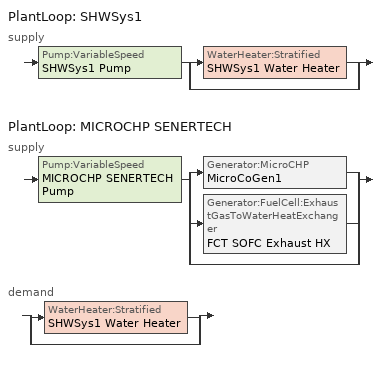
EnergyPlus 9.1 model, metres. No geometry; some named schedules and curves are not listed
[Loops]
PlantLoop 'SHWSys1'
 supply: Pump:VariableSpeed 'SHWSys1 Pump' > split
  | WaterHeater:Stratified 'SHWSys1 Water Heater'
  | bypass
PlantLoop 'MICROCHP SENERTECH'
 supply: Pump:VariableSpeed 'MICROCHP SENERTECH Pump' > split
  | Generator:MicroCHP 'MicroCoGen1'
  | Generator:FuelCell:ExhaustGasToWaterHeatExchanger 'FCT SOFC Exhaust HX'
  | bypass
 demand: split
  | WaterHeater:Stratified 'SHWSys1 Water Heater'
  | bypass
[Building]
-LargeOffice-ASHRAE 169-2006-2A created: 2019-06-18 16:12:49 -0700: North Axis {deg}=0; Terrain=City; Loads Convergence Tolerance Value=0.04; Temperature Convergence Tolerance Value {deltaC}=0.2; Solar Distribution=FullInteriorAndExterior; Maximum Number of Warmup Days=25; Minimum Number of Warmup Days=6
[Site:Location]
Houston Bush Intercontinental_TX_USA: Latitude {deg}=30; Longitude {deg}=-95.37; Time Zone {hr}=-6; Elevation {m}=29
[Site:GroundTemperature:BuildingSurface]
19.527, 19.502, 19.536, 19.598, 20.002, 21.64, 22.225, 22.375, 21.449, 20.121, 19.802, 19.633
[Site:WaterMainsTemperature]
Calculation Method=Correlation; Annual Average Outdoor Air Temperature {C}=20.3167; Maximum Difference In Monthly Average Outdoor Air Temperatures {deltaC}=17.8
[SizingPeriod:DesignDay] Day of Month=21; Dry-Bulb Temperature Range Modifier Type=DefaultMultipliers; Humidity Condition Type=Wetbulb; Barometric Pressure {Pa}=100977; Rain Indicator=No; Snow Indicator=No; Daylight Saving Time Indicator=No
Name | Month | Day Type | Maximum Dry-Bulb Temperature {C} | Daily Dry-Bulb Temperature Range {deltaC} | Wetbulb or DewPoint at Maximum Dry-Bulb {C} | Wind Speed {m/s} | Wind Direction {deg} | Solar Model Indicator | ASHRAE Clear Sky Optical Depth for Beam Irradiance (taub) | ASHRAE Clear Sky Optical Depth for Diffuse Irradiance (taud) | Sky Clearness
Houston Bush Intercontinental Ann Clg .4% Condns DB=>MWB | 7 | SummerDesignDay | 36 | 10.1 | 24.8 | 3.5 | 170 | ASHRAETau | 0.499 | 1.97
Houston Bush Intercontinental Ann Htg 99.6% Condns DB | 1 | WinterDesignDay | -1.6 | 0 | -1.6 | 2.8 | 0 | ASHRAEClearSky |  |  | 0
[LoadProfile:Plant] Peak Flow Rate {m3/s}=0.3; Flow Rate Fraction Schedule=HVACTemplate-Always 1
Name | Load Schedule Name (From CSV)
District Heating Load Profile | Heating Load Profile Schedule
District Cooling Load Profile | Cooling Load Profile Schedule
[PlantLoop] Fluid Type=WATER; Minimum Loop Temperature {C}=10; Minimum Loop Flow Rate {m3/s}=0; Plant Loop Volume {m3}=AUTOSIZE; Load Distribution Scheme=OPTIMAL
Name | Plant Equipment Operation Scheme | Maximum Loop Temperature {C} | Maximum Loop Flow Rate {m3/s}
SHWSys1 | SHWSys1 Loop Operation Scheme List | 85 | AUTOSIZE
MICROCHP SENERTECH | MICROCHP SENERTECH Loop Operation Scheme List | 98 | 0.001
[Sizing:Plant] Loop Type=HEATING
Name | Design Loop Exit Temperature {C} | Loop Design Temperature Difference {deltaC}
SHWSys1 | 60 | 5
MICROCHP SENERTECH | 70 | 10
[SetpointManager:Scheduled] Control Variable=Temperature
Name | Schedule | Setpoint Node or NodeList
SHWSys1 Loop Setpoint Manager | SHWSys1-Loop-Temp-Schedule | SHWSys1 Supply Outlet Node
MICROCHP SENERTECH Loop Setpoint Manager | MICROCHP SENERTECH Loop Setpoint Sched | MICROCHP SENERTECH Supply Outlet Node
[PlantEquipmentOperationSchemes]
Name | Control Scheme 1 | Control Scheme 1 Schedule
SHWSys1 Loop Operation Scheme List | SHWSys1 Operation Scheme | PlantOnSched
MICROCHP SENERTECH Loop Operation Scheme List | MICROCHP SENERTECH Operation Scheme | ALWAYS_ON
[PlantEquipmentOperation:HeatingLoad] Load Range 1 Lower Limit {W}=0
Name | Load Range 1 Upper Limit {W} | Range 1 Equipment List
SHWSys1 Operation Scheme | 1000000000000000 | SHWSys1 Equipment List
MICROCHP SENERTECH Operation Scheme | 1000000 | MICROCHP SENERTECH Equipment List
[PlantEquipmentList]
SHWSys1 Equipment List: SHWSys1 Water Heater
MICROCHP SENERTECH Equipment List: MicroCoGen1
[Pump:VariableSpeed] Fraction of Motor Inefficiencies to Fluid Stream=0; Coefficient 1 of the Part Load Performance Curve=0; Coefficient 2 of the Part Load Performance Curve=1; Coefficient 3 of the Part Load Performance Curve=0; Coefficient 4 of the Part Load Performance Curve=0; Design Minimum Flow Rate {m3/s}=0; Pump Control Type=INTERMITTENT
Name | Design Maximum Flow Rate {m3/s} | Design Pump Head {Pa} | Design Power Consumption {W} | Motor Efficiency
SHWSys1 Pump | AUTOSIZE | 1 | AUTOSIZE | 1
MICROCHP SENERTECH Pump | 0.0008 | 20000 | 140 | 0.87
[WaterHeater:Stratified]
SHWSys1 Water Heater: Tank Volume {m3}=1.5; Tank Height {m}=0.9697; Tank Shape=VerticalCylinder; Maximum Temperature Limit {C}=98; Heater Priority Control=MasterSlave; Heater 1 Setpoint Temperature Schedule=SHWSys1 Water Heater Setpoint Temperature Schedule; Heater 1 Deadband Temperature Difference {deltaC}=10; Heater 1 Capacity {W}=4500; Heater 1 Height {m}=0.8728; Heater 2 Setpoint Temperature Schedule=SHWSys1 Water Heater Setpoint Temperature Schedule; Heater 2 Deadband Temperature Difference {deltaC}=5; Heater 2 Capacity {W}=0; Heater 2 Height {m}=0; Heater Fuel Type=NATURALGAS; Heater Thermal Efficiency=0.8; Off Cycle Parasitic Fuel Consumption Rate {W}=0; Off Cycle Parasitic Fuel Type=NATURALGAS; Off Cycle Parasitic Heat Fraction to Tank=0.8; Off Cycle Parasitic Height {m}=0.5; On Cycle Parasitic Fuel Type=NATURALGAS; On Cycle Parasitic Height {m}=0.5; Ambient Temperature Indicator=SCHEDULE; Ambient Temperature Schedule=SHWSys1 Water Heater Ambient Temperature Schedule; Uniform Skin Loss Coefficient per Unit Area to Ambient Temperature {W/m2-K}=0.6; Skin Loss Fraction to Zone=1; Off Cycle Flue Loss Coefficient to Ambient Temperature {W/K}=6; Use Side Effectiveness=1; Use Side Inlet Height {m}=0.0485; Use Side Outlet Height {m}=0.9212; Source Side Effectiveness=1; Source Side Inlet Height {m}=0.9212; Source Side Outlet Height {m}=0.0485; Inlet Mode=FIXED; Use Side Design Flow Rate {m3/s}=AUTOSIZE; Source Side Design Flow Rate {m3/s}=AUTOSIZE; Indirect Water Heating Recovery Time {hr}=0.75; Number of Nodes=10; Additional Destratification Conductivity {W/m-K}=0.1
[Generator:MicroCHP]
MicroCoGen1: Performance Parameters=SENERTECH5_5KW; Zone=ZN_1_FLR_1_SEC_1; Generator Fuel Supply=NATURALGAS; Availability Schedule=ALWAYS_ON
[Generator:MicroCHP:NonNormalizedParameters]
SENERTECH5_5KW: Maximum Electric Power {W}=5500; Minimum Electric Power {W}=0; Minimum Cooling Water Flow Rate {kg/s}=0; Maximum Cooling Water Temperature {C}=80; Electrical Efficiency Curve=SenerTechElEff; Thermal Efficiency Curve=SenerTechThermEff; Cooling Water Flow Rate Mode=InternalControl; Cooling Water Flow Rate Curve=SenerTechCoolWaterflow; Air Flow Rate Curve=SenerTechAirFlow; Maximum Net Electrical Power Rate of Change {W/s}=1e+09; Maximum Fuel Flow Rate of Change {kg/s2}=1e+09; Heat Exchanger U-Factor Times Area Value {W/K}=741; Skin Loss U-Factor Times Area Value {W/K}=13.7; Skin Loss Radiative Fraction=0.5; Aggregated Thermal Mass of Energy Conversion Portion of Generator {W/K}=63605.6; Aggregated Thermal Mass of Heat Recovery Portion of Generator {W/K}=1000.7; Standby Power {W}=0; Warm Up Mode=TimeDelay; Warm Up Delay Time {s}=60; Cool Down Power {W}=0; Cool Down Delay Time {s}=60; Restart Mode=OptionalCoolDown
[Generator:FuelSupply] Fuel Temperature Modeling Mode=TemperatureFromAirNode; Compressor Heat Loss Factor=1; Fuel Type=GaseousConstituents; Number of Constituents in Gaseous Constituent Fuel Supply=8; Constituent 1=METHANE; Constituent 1 Molar Fraction=0.949; Constituent 2=CarbonDioxide; Constituent 2 Molar Fraction=0.007; Constituent 3=NITROGEN; Constituent 3 Molar Fraction=0.016; Constituent 4=ETHANE; Constituent 4 Molar Fraction=0.025; Constituent 5=PROPANE; Constituent 5 Molar Fraction=0.002; Constituent 6=BUTANE; Constituent 6 Molar Fraction=0.0006; Constituent 7=PENTANE; Constituent 7 Molar Fraction=0.0002; Constituent 8=OXYGEN; Constituent 8 Molar Fraction=0.0002
Name | Compressor Power Multiplier Function of Fuel Rate Curve
NATURALGAS | NullCubic
FCT SOFC Fuel Supply | Null Cubic
[Exterior:FuelEquipment]
Equipment_SimpleRefrigeration: Fuel Use Type=Electricity; Schedule=ALWAYS_ON; Design Level {W}=1236.5
[Exterior:Lights]
Exterior Facade Lighting: Schedule=ALWAYS_ON; Design Level {W}=66.3946; Control Option=AstronomicalClock
[UtilityCost:Tariff]
Name | Output Meter | Conversion Factor Choice | Demand Window Length | Monthly Charge or Variable | Group
ConsEdisCo_No-9_GeneralLarge | Electricity:Facility | kWh | halfHour | 87.3 | Comm Elect
ConsEdisCo_No-2_GeneralSmall | Electricity:Facility | kWh | halfHour | 12.74 | Comm Elect
NY_EIAMonthlyRateGas | Gas:Facility | MCF |  | 0 | Comm Gas
[UtilityCost:Charge:Simple] Season=Annual
Name | Utility Cost Charge Simple | Tariff | Source Variable | Category Variable | Cost per Unit Value or Variable
 | AnnualEnergyCharges | ConsEdisCo_No-9_GeneralLarge | totalEnergy | EnergyCharges | 0.1023
 | TaxofEightPercent | ConsEdisCo_No-9_GeneralLarge | SubTotal | Taxes | 0.08
 | TaxofEightPercent | ConsEdisCo_No-2_GeneralSmall | SubTotal | Taxes | 0.08
 | MonthlyRateGasCharge | NY_EIAMonthlyRateGas | totalEnergy | EnergyCharges | NY_MonthlyGasRates
 | TaxofEightPercent | NY_EIAMonthlyRateGas | SubTotal | Taxes | 0.08
[UtilityCost:Charge:Block] Season=Annual; Block Size 3 Value or Variable=remaining
Name | Utility Cost Charge Block | Tariff | Source Variable | Category Variable | Block Size 1 Value or Variable | Block 1 Cost per Unit Value or Variable | Block Size 2 Value or Variable | Block 2 Cost per Unit Value or Variable | Block 3 Cost per Unit Value or Variable
 | AnnualDemandCharge | ConsEdisCo_No-9_GeneralLarge | totalDemand | DemandCharges | 5 | 0 | 900 | 17.46 | 16.24
 | AnnualEnergyCharge | ConsEdisCo_No-2_GeneralSmall | totalEnergy | EnergyCharges | 900 | 0.173 | 1100 | 0.166 | 0.1329
[UtilityCost:Qualify] Variable=TotalDemand; Threshold Value or Variable=10; Season=Annual; Threshold Test=Count
Name | Utility Cost Qualify | Tariff | Qualify Type | Number of Months
 | MinDemand10kw | ConsEdisCo_No-9_GeneralLarge | Minimum | 12
 | MaxDemand10kw | ConsEdisCo_No-2_GeneralSmall | Maximum | 1
[UtilityCost:Variable]
NY_MonthlyGasRates: Tariff=NY_EIAMonthlyRateGas; Variable Type=Currency; January Value=9.55; February Value=9.82; March Value=9.79; April Value=9.25; May Value=8.75; June Value=9.52; July Value=9.28; August Value=9.19; September Value=8.74; October Value=9.04; November Value=8.51; December Value=9.24
[ElectricLoadCenter:Distribution] Generator Demand Limit Scheme Purchased Electric Demand Limit {W}=0; Electrical Buss Type=AlternatingCurrent
Name | Generator List | Generator Operation Scheme Type
Main Load Center | Generator List | FollowThermal
Generic Renewable Gen | Fake wind turbine list | Baseload
SOFC Electric Load Center | Micro-Generators | Baseload
[ElectricLoadCenter:Generators]
Name | Generator 1 | Generator 1 Rated Electric Power Output {W} | Generator 1 Availability Schedule | Generator 1 Rated Thermal to Electrical Power Ratio
Generator List | MicroCoGen1 | 5500 | ALWAYS_ON | 2.444
Fake wind turbine list | Mythical Wind Turbine | 456 | ALWAYS_ON | 1
Micro-Generators | FCT SOFC | 3400 | Always_ON
[Generator:CombustionTurbine]
Mythical Wind Turbine: Rated Power Output {W}=456; Minimum Part Load Ratio=1; Maximum Part Load Ratio=1; Optimum Part Load Ratio=1; Part Load Based Fuel Input Curve=Mythical Wind Turbine Null Input Curve; Temperature Based Fuel Input Curve=Mythical Wind Turbine Null Input Curve; Exhaust Flow Curve=Mythical Wind Turbine Null Input Curve; Part Load Based Exhaust Temperature Curve=Mythical Wind Turbine Null Input Curve; Temperature Based Exhaust Temperature Curve=Mythical Wind Turbine Null Input Curve; Heat Recovery Lube Energy Curve=Mythical Wind Turbine Null Input Curve; Coefficient 1 of U-Factor Times Area Curve=0.02; Coefficient 2 of U-Factor Times Area Curve=0.9; Maximum Exhaust Flow per Unit of Power Output {(kg/s)/W}=0; Design Minimum Exhaust Temperature {C}=150; Design Air Inlet Temperature {C}=25; Fuel Higher Heating Value {kJ/kg}=43500; Design Heat Recovery Water Flow Rate {m3/s}=0; Fuel Type=NaturalGas
[Generator:FuelCell]
FCT SOFC: Power Module=FCT SOFC Power Module; Air Supply=FCT SOFC Air Supply; Fuel Supply=FCT SOFC Fuel Supply; Water Supply=FCT SOFC Water Supply; Heat Exchanger=FCT SOFC Exhaust HX; Electrical Storage=FCT SOFC Battery; Inverter=FCT SOFC Inverter
[Generator:FuelCell:PowerModule]
FCT SOFC Power Module: Efficiency Curve Mode=Annex42; Efficiency Curve=FCT Power Curve; Nominal Efficiency=0.354; Nominal Electrical Power {W}=3400; Number of Stops at Start of Simulation=0; Cycling Performance Degradation Coefficient=0; Number of Run Hours at Beginning of Simulation {hr}=0; Accumulated Run Time Degradation Coefficient=0; Run Time Degradation Initiation Time Threshold {hr}=10000; Power Up Transient Limit {W/s}=1.4; Power Down Transient Limit {W/s}=0.2; Start Up Time {s}=0; Start Up Fuel {kmol}=0.2; Start Up Electricity Produced {J}=0; Shut Down Time {s}=0; Shut Down Fuel {kmol}=0.2; Ancillary Electricity Constant Term=0; Ancillary Electricity Linear Term=0; Skin Loss Calculation Mode=ConstantRate; Skin Loss Radiative Fraction=0.6392; Constant Skin Loss Rate {W}=729; Skin Loss U-Factor Times Area Term {W/K}=0; Dilution Air Flow Rate {kmol/s}=6.156E-3; Stack Heat loss to Dilution Air {W}=2307; Minimum Operating Point {W}=3010; Maximum Operating Point {W}=3728
[Generator:FuelCell:AirSupply]
FCT SOFC Air Supply: Blower Power Curve=FCT Blower Power Curve; Blower Heat Loss Factor=1; Air Supply Rate Calculation Mode=QuadraticFunctionofElectricPower; Air Rate Function of Electric Power Curve=FCT Excess Air Ratio Curve; Air Rate Air Temperature Coefficient=0.00283507; Air Intake Heat Recovery Mode=NoRecovery; Air Supply Constituent Mode=UserDefinedConstituents; Number of UserDefined Constituents=5; Constituent 1=Nitrogen; Molar Fraction 1=0.7728; Constituent 2=Oxygen; Molar Fraction 2=0.2073; Constituent 3=Water; Molar Fraction 3=0.0104; Constituent 4=Argon; Molar Fraction 4=0.0092; Constituent 5=CarbonDioxide; Molar Fraction 5=0.0003
[Generator:FuelCell:WaterSupply]
FCT SOFC Water Supply: Reformer Water Flow Rate Function of Fuel Rate Curve=Null Quadratic; Reformer Water Pump Power Function of Fuel Rate Curve=Null Cubic; Pump Heat Loss Factor=0; Water Temperature Modeling Mode=TemperatureFromAirNode
[Generator:FuelCell:AuxiliaryHeater]
FCT SOFC Auxiliary Heater: Excess Air Ratio=0; Ancillary Power Constant Term=0; Ancillary Power Linear Term=0; Skin Loss U-Factor Times Area Value {W/K}=0.5; Heating Capacity Units=Watts; Maximum Heating Capacity in Watts {W}=0; Minimum Heating Capacity in Watts {W}=0
[Generator:FuelCell:ExhaustGasToWaterHeatExchanger]
FCT SOFC Exhaust HX: Heat Recovery Water Maximum Flow Rate {m3/s}=0.0004; Heat Exchanger Calculation Method=CONDENSING; Method 2 Parameter hxs0=83.1; Method 2 Parameter hxs1=4798; Method 2 Parameter hxs2=-138E+3; Method 2 Parameter hxs3=-353800; Method 2 Parameter hxs4=5.15E+8; Method 4 hxl1 Coefficient=-1.96E-4; Method 4 hxl2 Coefficient=3.1E-3; Method 4 Condensation Threshold {C}=35
[Generator:FuelCell:ElectricalStorage]
FCT SOFC Battery: Choice of Model=SimpleEfficiencyWithConstraints; Nominal Charging Energetic Efficiency=1; Nominal Discharging Energetic Efficiency=1; Simple Maximum Capacity {J}=0; Simple Maximum Power Draw {W}=0; Simple Maximum Power Store {W}=0; Initial Charge State {J}=0
[Generator:FuelCell:Inverter]
FCT SOFC Inverter: Inverter Efficiency Calculation Mode=QUADRATIC; Efficiency Function of DC Power Curve=FCT Inverter Quadratic
[Schedule:File] File=sample_loadprofile.csv; Rows to Skip at Top=1; Column Separator=Comma; Interpolate to Timestep=No
Name | Column Number
Heating Load Profile Schedule | 2
Cooling Load Profile Schedule | 3
[Schedule:Compact]
ALWAYS_ON: Through: 12/31, For: AllDays, Until: 24:00, 1
SHWSys1-Loop-Temp-Schedule; SHWSys1 Water Heater Setpoint Temperature Schedule: Through: 12/31, For: AllDays, Until: 24:00, 60
SHWSys1 Water Heater Ambient Temperature Schedule: Through: 12/31, For: AllDays, Until: 24:00, 22
MICROCHP SENERTECH Loop Setpoint Sched: Through: 12/31, For: AllDays, Until: 24:00, 70
[Curve:Quadratic]
Name | Coefficient1 Constant | Coefficient2 x | Coefficient3 x**2 | Minimum Value of x | Maximum Value of x
SenerTechAirFlow | 0 | 2 | -10000 | 0 | 1e+12
Mythical Wind Turbine Null Input Curve | 0 | 0 | 0 | 0 | 1
FCT Power Curve | 0.642388 | -0.0001619 | 2.26007e-08 | 0 | 10000
FCT Excess Air Ratio Curve | 0.00150976 | -7.76656e-07 | 1.30317e-10 | 0 | 1e+06
Null Quadratic | 0 | 0 | 0 | -1.0E+10 | 1.0E+10
FCT Inverter Quadratic | 0.560717 | 0.000124019 | -2.01648e-08 | -1.0E+10 | 1.0E+10
[Curve:Biquadratic]
SenerTechCoolWaterflow: Coefficient1 Constant=0.4; Coefficient2 x=0; Coefficient3 x**2=0; Coefficient4 y=0; Coefficient5 y**2=0; Coefficient6 x*y=0; Minimum Value of x=0; Maximum Value of x=1.0E12; Minimum Value of y=0; Maximum Value of y=1.0E12
[Curve:Triquadratic] Coefficient2 x**2=0; Coefficient3 x=0; Coefficient4 y**2=0; Coefficient5 y=0; Coefficient6 z**2=0; Coefficient7 z=0; Coefficient8 x**2*y**2=0; Coefficient9 x*y=0; Coefficient10 x*y**2=0; Coefficient11 x**2*y=0; Coefficient12 x**2*z**2=0; Coefficient13 x*z=0; Coefficient14 x*z**2=0; Coefficient15 x**2*z=0; Coefficient16 y**2*z**2=0; Coefficient17 y*z=0; Coefficient18 y*z**2=0; Coefficient19 y**2*z=0; Coefficient20 x**2*y**2*z**2=0; Coefficient21 x**2*y**2*z=0; Coefficient22 x**2*y*z**2=0; Coefficient23 x*y**2*z**2=0; Coefficient24 x**2*y*z=0; Coefficient25 x*y**2*z=0; Coefficient26 x*y*z**2=0; Coefficient27 x*y*z=0; Minimum Value of x=0; Maximum Value of x=1e+09; Minimum Value of y=0; Maximum Value of y=1e+09; Minimum Value of z=0; Maximum Value of z=1e+09
Name | Coefficient1 Constant
SenerTechThermEff | 0.66
SenerTechElEff | 0.27
[Curve:Cubic] Coefficient1 Constant=0; Coefficient2 x=0; Coefficient3 x**2=0; Coefficient4 x**3=0
Name | Minimum Value of x | Maximum Value of x
NullCubic | 0 | 0
FCT Blower Power Curve | 0 | 100000
Null Cubic | -1.0E+10 | 1.0E+10
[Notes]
High level information
